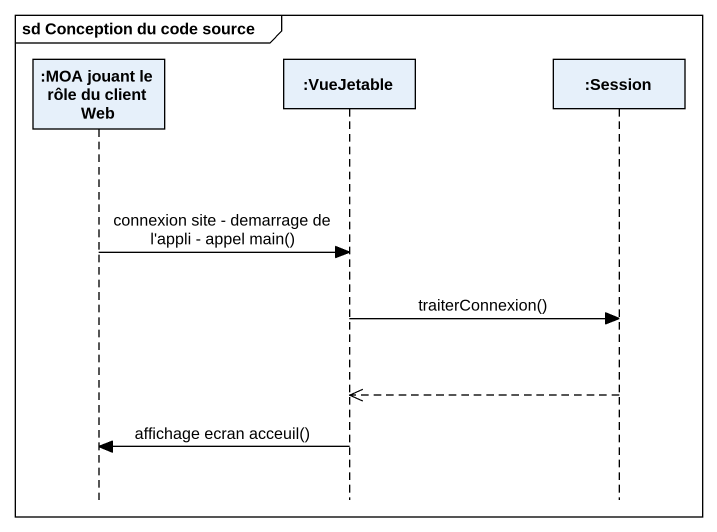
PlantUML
@startuml
mainframe sd Conception du code source
hide footbox
participant ":MOA jouant le rôle du client Web" as MOA_jouant_le_rôle_du
participant ":VueJetable" as VueJetable
participant ":Session" as Session

MOA_jouant_le_rôle_du -> VueJetable : connexion site - demarrage de l'appli - appel main()
VueJetable -> Session : traiterConnexion()
Session -->> VueJetable
VueJetable -> MOA_jouant_le_rôle_du : affichage ecran acceuil()
@enduml
